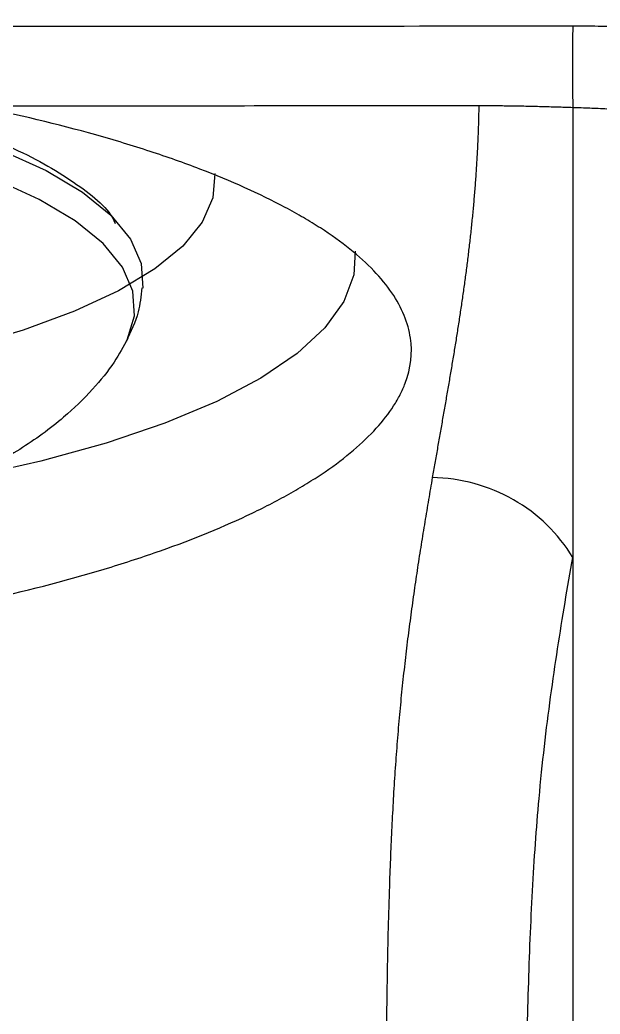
# Model space of a CAD drawing. Header units: inches. Extents: x 0 to 84, y -22 to 124.
# Drawn here: x 45.189 to 46.083, y 77.967 to 79.499 of the extents above; entities that cross this region are included whole.
import ezdxf

# ---------------------------------------------------------------- set-up
doc = ezdxf.new("R2010")
doc.units = ezdxf.units.IN
doc.header["$MEASUREMENT"] = 0
doc.layers.add('1', color=4, linetype='Continuous')
doc.layers.add('BDIM_CYAN', color=4, linetype='Continuous')

# ---------------------------------------------------------------- blocks, each defined once
blk = doc.blocks.new('2026 RELAY')
at = {"color": 8, "linetype": 'Continuous', "lineweight": 25, "flags": 128}
for points in [[(45.4892, 78.7622), (45.4865, 78.7245), (45.47, 78.687), (45.4399, 78.6503), (45.3966, 78.6149), (45.3407, 78.5812), (45.2729, 78.5497), (45.1939, 78.5207), (45.1048, 78.4946), (45.0068, 78.4718), (44.901, 78.4524), (44.7888, 78.4369), (44.6716, 78.4253), (44.5508, 78.4178), (44.4281, 78.4145), (44.3048, 78.4154), (44.1827, 78.4206), (44.0631, 78.43), (43.9477, 78.4433), (43.8379, 78.4606), (43.735, 78.4815), (43.6403, 78.5059), (43.5551, 78.5333)], [(45.7057, 78.6426), (45.7036, 78.6061), (45.688, 78.5648), (45.6587, 78.5242), (45.616, 78.4848), (45.5603, 78.4469), (45.4922, 78.411), (45.4124, 78.3775), (45.3217, 78.3466), (45.2212, 78.3188), (45.1119, 78.2944), (44.995, 78.2735), (44.8716, 78.2564), (44.7432, 78.2433), (44.611, 78.2344), (44.4764, 78.2297), (44.341, 78.2292), (44.206, 78.233), (44.0731, 78.2411), (43.9435, 78.2533), (43.8186, 78.2696), (43.6998, 78.2897), (43.5883, 78.3134), (43.4853, 78.3405)]]:
    blk.add_lwpolyline(points, dxfattribs=at)
at = {"color": 8, "linetype": 'Continuous', "lineweight": 25}
blk.add_open_spline([(46.041, 78.9886), (46.041, 78.9865), (46.0409, 78.9798), (46.0407, 78.943), (46.0406, 78.9128), (46.041, 78.8633)], degree=3, knots=[0, 0, 0, 0, 0.5, 0.5, 1, 1, 1, 1], dxfattribs=at)
at = {"layer": '1', "color": 3, "linetype": 'Continuous', "lineweight": 25}
for points, knots in [([(46.041, 78.9888), (45.7893, 78.9886), (45.2784, 78.9883), (44.5009, 78.9884), (43.7009, 78.9887), (42.8784, 78.9893), (41.856, 78.9904), (40.6633, 78.9922), (39.33, 78.9949), (38.4633, 78.9973), (38.041, 78.9986)], [0, 0, 0, 0, 0.0943803, 0.1915681, 0.2915658, 0.3943756, 0.5, 0.6749705, 0.841634, 1, 1, 1, 1]), ([(47.5165, 78.5431), (47.5128, 78.5469), (47.5053, 78.5543), (47.4937, 78.5653), (47.4819, 78.5763), (47.4698, 78.5871), (47.4574, 78.5978), (47.4447, 78.6084), (47.4318, 78.6189), (47.405, 78.6398), (47.3627, 78.6705), (47.3003, 78.7102), (47.2327, 78.748), (47.1333, 78.7967), (47.0204, 78.8418), (46.8927, 78.8819), (46.789, 78.9092), (46.6788, 78.933), (46.5609, 78.9531), (46.4378, 78.969), (46.34, 78.9777), (46.2717, 78.9821), (46.2339, 78.9842), (46.1958, 78.9859), (46.1574, 78.9872), (46.1188, 78.9881), (46.08, 78.9887), (46.054, 78.9887), (46.041, 78.9888)], [0, 0, 0, 0, 0.015812, 0.031558, 0.047239, 0.062857, 0.078414, 0.093912, 0.109352, 0.124735, 0.187338, 0.24851, 0.311367, 0.372399, 0.49781, 0.561524, 0.623079, 0.686816, 0.748808, 0.811504, 0.873479, 0.891444, 0.909415, 0.927409, 0.945447, 0.963546, 0.981725, 1, 1, 1, 1]), ([(43.6578, 78.8662), (43.5927, 78.853), (43.5314, 78.8384), (43.4453, 78.8143), (43.4175, 78.8059), (43.3773, 78.7928), (43.3642, 78.7883), (43.3384, 78.7792), (43.3258, 78.7746), (43.2644, 78.7512), (43.2207, 78.7316), (43.1629, 78.7009), (43.145, 78.6905), (43.1201, 78.6745), (43.1121, 78.6691), (43.0968, 78.6582), (43.0895, 78.6527), (43.055, 78.6251), (43.0336, 78.6028), (43.0104, 78.5688), (43.0041, 78.5573), (42.9947, 78.5343), (42.9915, 78.5227), (42.9865, 78.4876), (42.9895, 78.4644), (43.0073, 78.4183), (43.0222, 78.3954), (43.0642, 78.3495), (43.0909, 78.3273), (43.1548, 78.2839), (43.1922, 78.2628), (43.2458, 78.2371), (43.2568, 78.232), (43.2795, 78.222), (43.2911, 78.2171), (43.3267, 78.2025), (43.3515, 78.193), (43.4291, 78.1656), (43.4851, 78.1484), (43.5756, 78.1246), (43.607, 78.117), (43.6708, 78.1027), (43.7034, 78.096), (43.8031, 78.0772), (43.8722, 78.0664), (43.962, 78.0553), (43.9802, 78.0532), (44.0168, 78.0493), (44.0352, 78.0475), (44.0907, 78.0424), (44.1278, 78.0395), (44.2396, 78.0326), (44.3148, 78.0302), (44.4096, 78.03), (44.4286, 78.0301), (44.4667, 78.0306), (44.4859, 78.031), (44.5429, 78.0326), (44.5806, 78.0342), (44.6926, 78.0407), (44.7657, 78.0471), (44.8554, 78.0578), (44.8732, 78.0601), (44.9087, 78.0649), (44.9264, 78.0675), (44.979, 78.0754), (45.0131, 78.0812), (45.1131, 78.0998), (45.1764, 78.1139), (45.2665, 78.1374), (45.2957, 78.1456), (45.3524, 78.1629), (45.3795, 78.1718), (45.4573, 78.1992), (45.5044, 78.2186), (45.5681, 78.2491), (45.5881, 78.2595), (45.6164, 78.2756), (45.6255, 78.281), (45.6429, 78.2918), (45.6513, 78.2972), (45.6912, 78.3245), (45.7175, 78.3468), (45.7485, 78.3809), (45.7574, 78.3923), (45.7686, 78.4097), (45.772, 78.4156), (45.7779, 78.4273), (45.7805, 78.4331), (45.7915, 78.4622), (45.7942, 78.4854), (45.7892, 78.5202), (45.7859, 78.5318), (45.7764, 78.5551), (45.77, 78.5667), (45.7465, 78.6012), (45.7249, 78.6236), (45.6838, 78.6565), (45.6686, 78.6673), (45.6437, 78.6834), (45.635, 78.6887), (45.6169, 78.6993), (45.6074, 78.7046), (45.5587, 78.7305), (45.5148, 78.7502), (45.4418, 78.7782), (45.4162, 78.7872), (45.3628, 78.8047), (45.3348, 78.8133), (45.2475, 78.8378), (45.1856, 78.8526), (45.1203, 78.8658)], [0, 0, 0, 0, 0.03125, 0.03125, 0.046875, 0.046875, 0.054688, 0.054688, 0.0625, 0.0625, 0.09375, 0.09375, 0.109375, 0.109375, 0.117188, 0.117188, 0.125, 0.125, 0.15625, 0.15625, 0.171875, 0.171875, 0.1875, 0.1875, 0.21875, 0.21875, 0.25, 0.25, 0.28125, 0.28125, 0.3125, 0.3125, 0.320313, 0.320313, 0.328125, 0.328125, 0.34375, 0.34375, 0.375, 0.375, 0.390625, 0.390625, 0.40625, 0.40625, 0.4375, 0.4375, 0.445312, 0.445312, 0.453125, 0.453125, 0.46875, 0.46875, 0.5, 0.5, 0.507812, 0.507812, 0.515625, 0.515625, 0.53125, 0.53125, 0.5625, 0.5625, 0.570312, 0.570312, 0.578125, 0.578125, 0.59375, 0.59375, 0.625, 0.625, 0.640625, 0.640625, 0.65625, 0.65625, 0.6875, 0.6875, 0.703125, 0.703125, 0.710937, 0.710937, 0.71875, 0.71875, 0.75, 0.75, 0.765625, 0.765625, 0.773437, 0.773437, 0.78125, 0.78125, 0.8125, 0.8125, 0.828125, 0.828125, 0.84375, 0.84375, 0.875, 0.875, 0.890625, 0.890625, 0.898437, 0.898437, 0.90625, 0.90625, 0.9375, 0.9375, 0.953125, 0.953125, 0.96875, 0.96875, 1, 1, 1, 1]), ([(45.8963, 78.8661), (45.7356, 78.866), (45.477, 78.8659), (45.2184, 78.8658), (45.1203, 78.8658)], [0, 0, 0, 0, 0.621034, 1, 1, 1, 1]), ([(45.8963, 78.8661), (45.8961, 78.8583), (45.8958, 78.8427), (45.895, 78.8195), (45.8939, 78.7966), (45.8926, 78.7739), (45.8911, 78.7514), (45.8893, 78.729), (45.8874, 78.7068), (45.8852, 78.6847), (45.8828, 78.6628), (45.8803, 78.6409), (45.8776, 78.6192), (45.8747, 78.5975), (45.8717, 78.5759), (45.8686, 78.5544), (45.8653, 78.5329), (45.862, 78.5114), (45.8585, 78.4898), (45.8549, 78.4683), (45.8513, 78.4468), (45.8476, 78.4252), (45.8438, 78.4035), (45.84, 78.3818), (45.8362, 78.3599), (45.8323, 78.338), (45.8285, 78.3159), (45.8259, 78.3011), (45.8246, 78.2937)], [0, 0, 0, 0, 0.038452, 0.076902, 0.115352, 0.153802, 0.192252, 0.230705, 0.269159, 0.307615, 0.346073, 0.384533, 0.422996, 0.46146, 0.499927, 0.538395, 0.576864, 0.615335, 0.653806, 0.692277, 0.730748, 0.769218, 0.807687, 0.846155, 0.88462, 0.923083, 0.961543, 1, 1, 1, 1]), ([(46.041, 78.8633), (46.033, 78.8636), (46.0169, 78.8641), (45.9929, 78.8648), (45.9687, 78.8654), (45.9446, 78.8658), (45.9204, 78.8661), (45.9043, 78.8661), (45.8963, 78.8661)], [0, 0, 0, 0, 0.166578, 0.333133, 0.499708, 0.666349, 0.833098, 1, 1, 1, 1]), ([(47.1953, 78.6144), (47.19, 78.6171), (47.1796, 78.6225), (47.1634, 78.6304), (47.1471, 78.6382), (47.1304, 78.6459), (47.1135, 78.6535), (47.0963, 78.6609), (47.0788, 78.6683), (47.0611, 78.6755), (47.0431, 78.6826), (47.0249, 78.6896), (47.0064, 78.6965), (46.9876, 78.7032), (46.9686, 78.7098), (46.9494, 78.7163), (46.9299, 78.7227), (46.9102, 78.7289), (46.8902, 78.735), (46.87, 78.741), (46.8496, 78.7469), (46.829, 78.7526), (46.8081, 78.7582), (46.7871, 78.7637), (46.7658, 78.769), (46.7443, 78.7742), (46.7225, 78.7793), (46.7006, 78.7842), (46.6785, 78.789), (46.6561, 78.7937), (46.6336, 78.7982), (46.6109, 78.8026), (46.5879, 78.8068), (46.5648, 78.8109), (46.5415, 78.8149), (46.518, 78.8187), (46.4944, 78.8224), (46.4705, 78.826), (46.4465, 78.8294), (46.4223, 78.8326), (46.398, 78.8357), (46.3734, 78.8387), (46.3488, 78.8415), (46.3239, 78.8442), (46.2989, 78.8467), (46.2737, 78.8491), (46.2484, 78.8513), (46.223, 78.8533), (46.1974, 78.8552), (46.1716, 78.857), (46.1458, 78.8586), (46.1198, 78.86), (46.0936, 78.8613), (46.0673, 78.8624), (46.0498, 78.863), (46.041, 78.8633)], [0, 0, 0, 0, 0.019312, 0.038594, 0.057846, 0.077069, 0.096264, 0.115429, 0.134567, 0.153676, 0.172758, 0.191813, 0.210841, 0.229843, 0.248819, 0.26777, 0.286696, 0.305597, 0.324476, 0.343331, 0.362164, 0.380976, 0.399768, 0.418541, 0.437296, 0.456034, 0.474757, 0.493465, 0.51216, 0.530844, 0.549518, 0.568183, 0.586842, 0.605496, 0.624147, 0.642796, 0.661446, 0.680098, 0.698756, 0.71742, 0.736094, 0.75478, 0.773479, 0.792196, 0.810932, 0.82969, 0.848472, 0.867283, 0.886125, 0.905, 0.923912, 0.942865, 0.961862, 0.980906, 1, 1, 1, 1]), ([(46.041, 78.8633), (46.041, 78.8522), (46.041, 78.8301), (46.041, 78.7963), (46.041, 78.7622), (46.041, 78.7278), (46.041, 78.693), (46.041, 78.6578), (46.041, 78.6223), (46.041, 78.5864), (46.041, 78.5502), (46.041, 78.5137), (46.041, 78.4768), (46.041, 78.4396), (46.041, 78.4022), (46.041, 78.3643), (46.041, 78.3262), (46.041, 78.2878), (46.041, 78.2491), (46.041, 78.2101), (46.041, 78.1839), (46.041, 78.1708)], [0, 0, 0, 0, 0.0525491, 0.1051024, 0.1576607, 0.2102251, 0.2627967, 0.3153763, 0.3679647, 0.420563, 0.4731718, 0.5257921, 0.5784245, 0.6310697, 0.6837285, 0.7364015, 0.7890893, 0.8417925, 0.8945117, 0.9472474, 1, 1, 1, 1]), ([(45.8246, 78.2937), (45.8227, 78.2824), (45.8188, 78.2598), (45.813, 78.2254), (45.8073, 78.1905), (45.8018, 78.1551), (45.7965, 78.1192), (45.7914, 78.0826), (45.7865, 78.0453), (45.782, 78.0072), (45.7777, 77.9684), (45.7739, 77.9287), (45.7704, 77.8881), (45.7673, 77.8465), (45.7646, 77.8041), (45.7623, 77.7609), (45.7603, 77.717), (45.7575, 77.645), (45.7549, 77.543), (45.7532, 77.4087), (45.7527, 77.2716), (45.7527, 77.1786), (45.7527, 77.1321)], [0, 0, 0, 0, 0.036563, 0.073121, 0.109675, 0.146223, 0.182767, 0.219308, 0.255847, 0.292389, 0.328934, 0.365488, 0.402054, 0.438632, 0.475218, 0.51181, 0.548403, 0.584991, 0.688752, 0.792495, 0.89625, 1, 1, 1, 1]), ([(46.041, 78.1708), (46.0301, 78.189), (46.0167, 78.2058), (45.9859, 78.2358), (45.9685, 78.2488), (45.9307, 78.2703), (45.9104, 78.2786), (45.8682, 78.2902), (45.8464, 78.2933), (45.8245, 78.2937)], [0, 0, 0, 0, 0.25, 0.25, 0.5, 0.5, 0.75, 0.75, 1, 1, 1, 1]), ([(45.9681, 77.0214), (45.9681, 77.0491), (45.9681, 77.1045), (45.9683, 77.187), (45.9688, 77.2688), (45.9696, 77.3495), (45.9708, 77.429), (45.9727, 77.507), (45.9754, 77.5834), (45.9789, 77.6577), (45.9833, 77.7299), (45.9893, 77.8043), (45.9971, 77.8799), (46.0068, 77.9566), (46.0176, 78.0303), (46.0291, 78.1018), (46.037, 78.1478), (46.041, 78.1708)], [0, 0, 0, 0, 0.062515, 0.125025, 0.187529, 0.25003, 0.312529, 0.375029, 0.437537, 0.500058, 0.562594, 0.625114, 0.700089, 0.775044, 0.850009, 0.924994, 1, 1, 1, 1]), ([(46.041, 78.1708), (46.041, 78.0645), (46.041, 77.6708), (46.041, 76.9391), (46.041, 76.0809), (46.041, 75.4572), (46.041, 75.1596), (46.041, 75.0725)], [0.1977433, 0.1977433, 0.1977433, 0.1977433, 0.2697046, 0.4572046, 0.6447046, 0.7697046, 0.8219613, 0.8219613, 0.8219613, 0.8219613])]:
    blk.add_open_spline(points, degree=3, knots=knots, dxfattribs=at)
at = {"layer": 'BDIM_CYAN', "flags": 128}
for points in [[(45.3531, 78.5035), (45.3542, 78.5057), (45.3656, 78.543), (45.3631, 78.5805), (45.3468, 78.6177), (45.317, 78.654), (45.274, 78.6889), (45.2185, 78.7219), (45.1512, 78.7525), (45.073, 78.7804), (44.9851, 78.8052), (44.8888, 78.8264), (44.7853, 78.8438), (44.6761, 78.8571), (44.5627, 78.8662), (44.4468, 78.871), (44.3299, 78.8713)], [(45.0999, 78.82), (45.1612, 78.7976), (45.2293, 78.7665), (45.2856, 78.7331), (45.3292, 78.6977), (45.3594, 78.661), (45.3758, 78.6233), (45.3784, 78.5856)]]:
    blk.add_lwpolyline(points, dxfattribs=at)
at = {"layer": 'BDIM_CYAN'}
for points, knots in [([(45.0776, 78.837), (45.1104, 78.8262), (45.1663, 78.8078), (45.2272, 78.7771), (45.2857, 78.7403), (45.3254, 78.7091), (45.3348, 78.6869), (45.3357, 78.6848)], [0, 0, 0, 0, 0.256578, 0.437168, 0.617796, 0.964151, 1, 1, 1, 1]), ([(45.377, 78.5857), (45.3756, 78.5732), (45.3722, 78.544), (45.3598, 78.5181), (45.3527, 78.5033)], [0, 0, 0, 0, 0.426096, 1, 1, 1, 1]), ([(45.3552, 78.5077), (45.3486, 78.4956), (45.3341, 78.4691), (45.3005, 78.4274), (45.2521, 78.3808), (45.1892, 78.3354), (45.1166, 78.296), (45.0438, 78.2651), (44.9717, 78.2406), (44.8989, 78.2205), (44.8227, 78.2036), (44.7447, 78.1899), (44.666, 78.1793), (44.594, 78.1721), (44.527, 78.1674), (44.458, 78.1641), (44.4084, 78.1637), (44.3799, 78.1634)], [0, 0, 0, 0, 0.048145, 0.105639, 0.169721, 0.255549, 0.34241, 0.423257, 0.49479, 0.564996, 0.635566, 0.705197, 0.770478, 0.835017, 0.882366, 0.932544, 1, 1, 1, 1])]:
    blk.add_open_spline(points, degree=3, knots=knots, dxfattribs=at)

msp = doc.modelspace()

# ---------------------------------------------------------------- block references
msp.add_blockref('2026 RELAY', (0, 0.5))

doc.saveas('drawing.dxf')
